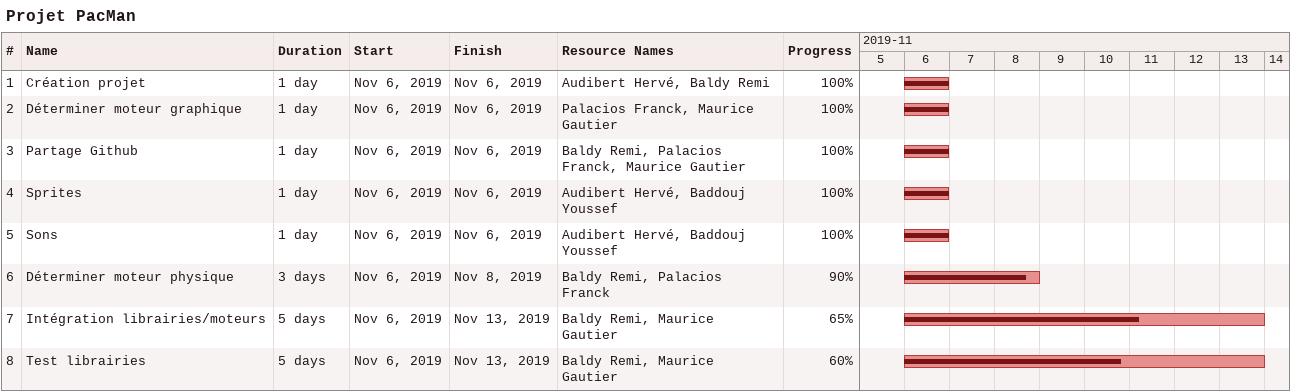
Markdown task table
Projet PacMan

| ID | Task | Duration | Start | Finish | Resources | % complete |
|---|---|---|---|---|---|---|
| 1 | Création projet | 1d | 2019-11-06 | 2019-11-06 | Audibert Hervé, Baldy Remi | 100 |
| 2 | Déterminer moteur graphique | 1d | 2019-11-06 | 2019-11-06 | Palacios Franck, Maurice Gautier | 100 |
| 3 | Partage Github | 1d | 2019-11-06 | 2019-11-06 | Baldy Remi, Palacios Franck, Maurice Gautier | 100 |
| 4 | Sprites | 1d | 2019-11-06 | 2019-11-06 | Audibert Hervé, Baddouj Youssef | 100 |
| 5 | Sons | 1d | 2019-11-06 | 2019-11-06 | Audibert Hervé, Baddouj Youssef | 100 |
| 6 | Déterminer moteur physique | 3d | 2019-11-06 | 2019-11-08 | Baldy Remi, Palacios Franck | 90 |
| 7 | Intégration librairies/moteurs | 5d | 2019-11-06 | 2019-11-13 | Baldy Remi, Maurice Gautier | 65 |
| 8 | Test librairies | 5d | 2019-11-06 | 2019-11-13 | Baldy Remi, Maurice Gautier | 60 |
